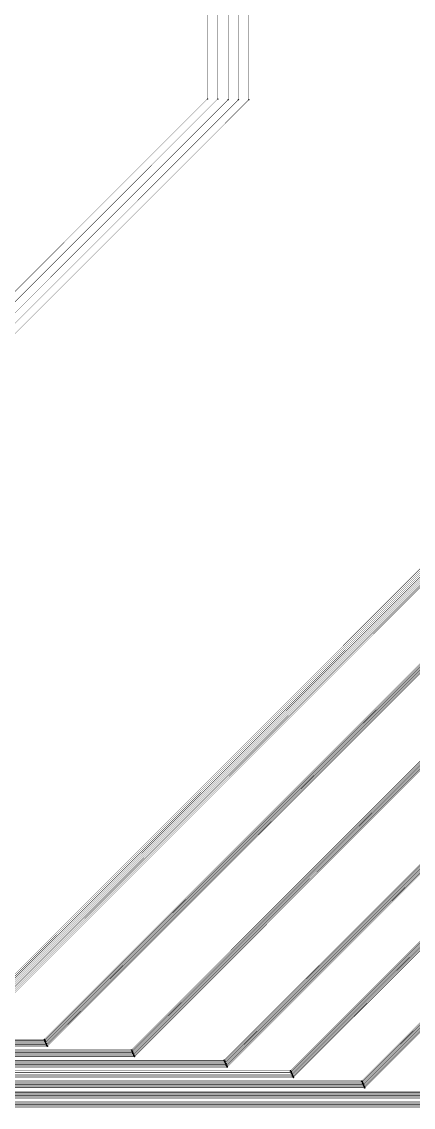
# Model space of a CAD drawing. Extents: x -22715 to 22715, y -22715 to 22715.
# Drawn here: x 7594 to 11369, y -3924 to 6535 of the extents above; entities that cross this region are included whole.
import ezdxf

# ---------------------------------------------------------------- set-up
doc = ezdxf.new("R2010")
doc.units = 0
doc.layers.add('L0D0_0', color=2, linetype='CONTINUOUS')

msp = doc.modelspace()

# ---------------------------------------------------------------- linework, layer by layer
at = {"layer": 'L0D0_0', "const_width": 3}
for points in [[(9485, 5791.5), (9485, 18215)], [(9585, 5785), (9585, 18285)], [(9385, 5791.5), (9385, 18115)], [(9685, 5785), (9685, 18185)], [(9785, 5785), (9785, 18085)], [(7000, -3170), (21670, 11500)], [(7012.5, -3177.5), (21490, 11300)], [(7025, -3185), (21310, 11100)], [(7037.5, -3192.5), (21130, 10900)], [(7050, -3200), (20950, 10700)], [(7062.5, -3207.5), (20770, 10500)], [(7075, -3215), (20590, 10300)], [(7087.5, -3222.5), (20410, 10100)], [(7100, -3230), (20230, 9900)], [(7112.5, -3237.5), (20050, 9700)], [(7812.5, -3270), (20582.5, 9500)], [(7815.6, -3277.5), (20393.1, 9300)], [(7818.7, -3285), (20203.7, 9100)], [(7821.8, -3292.5), (20014.3, 8900)], [(7824.9, -3300), (19824.9, 8700)], [(7828, -3307.5), (19635.5, 8500)], [(7831.1, -3315), (19446.1, 8300)], [(7834.3, -3322.5), (19256.8, 8100)], [(7837.4, -3330), (19067.4, 7900)], [(7840.5, -3337.5), (18878, 7700)], [(8652.5, -3370), (19522.5, 7500)], [(8655.6, -3377.5), (19333.1, 7300)], [(8658.7, -3385), (19143.7, 7100)], [(8661.8, -3392.5), (18954.3, 6900)], [(8664.9, -3400), (18764.9, 6700)], [(8668, -3407.5), (18575.5, 6500)], [(8671.1, -3415), (18386.1, 6300)], [(8674.3, -3422.5), (18196.8, 6100)], [(8677.4, -3430), (18007.4, 5900)], [(950, -2643.5), (9385, 5791.5)], [(950, -2743.5), (9485, 5791.5)], [(950, -3050), (9785, 5785)], [(950, -2950), (9685, 5785)], [(950, -2850), (9585, 5785)], [(8680.5, -3437.5), (17818, 5700)], [(9547.5, -3470), (18517.5, 5500)], [(9550.6, -3477.5), (18328.1, 5300)], [(9553.7, -3485), (18138.7, 5100)], [(9556.8, -3492.5), (17949.3, 4900)], [(9559.9, -3500), (17759.9, 4700)], [(9563, -3507.5), (17570.5, 4500)], [(9566.1, -3515), (17381.1, 4300)], [(9569.3, -3522.5), (17191.8, 4100)], [(9572.4, -3530), (17002.4, 3900)], [(9575.5, -3537.5), (16813, 3700)], [(10185, -3570), (17255, 3500)], [(10188.1, -3577.5), (17065.6, 3300)], [(10191.2, -3585), (16876.2, 3100)], [(10194.3, -3592.5), (16686.8, 2900)], [(10197.4, -3600), (16497.4, 2700)], [(10200.5, -3607.5), (16308, 2500)], [(10203.6, -3615), (16118.6, 2300)], [(10206.8, -3622.5), (15929.3, 2100)], [(10209.9, -3630), (15739.9, 1900)], [(10213, -3637.5), (15550.5, 1700)], [(10872.5, -3670), (16042.5, 1500)], [(10875.6, -3677.5), (15853.1, 1300)], [(10878.7, -3685), (15663.7, 1100)], [(10881.8, -3692.5), (15474.3, 900)], [(10884.9, -3700), (15284.9, 700)], [(10888, -3707.5), (15095.5, 500)], [(10891.1, -3715), (14906.1, 300)], [(10894.3, -3722.5), (14716.8, 100)], [(10897.4, -3730), (14527.4, -100)], [(10900.5, -3737.5), (14338, -300)], [(137.5, -3337.5), (7840.5, -3337.5)], [(230, -3330), (7837.4, -3330)], [(322.5, -3322.5), (7834.3, -3322.5)], [(415, -3315), (7831.1, -3315)], [(507.5, -3307.5), (7828, -3307.5)], [(600, -3300), (7824.9, -3300)], [(692.5, -3292.5), (7821.8, -3292.5)], [(785, -3285), (7818.7, -3285)], [(877.5, -3277.5), (7815.6, -3277.5)], [(970, -3270), (7812.5, -3270)], [(137.5, -3437.5), (8680.5, -3437.5)], [(230, -3430), (8677.4, -3430)], [(322.5, -3422.5), (8674.3, -3422.5)], [(415, -3415), (8671.1, -3415)], [(507.5, -3407.5), (8668, -3407.5)], [(600, -3400), (8664.9, -3400)], [(692.5, -3392.5), (8661.8, -3392.5)], [(785, -3385), (8658.7, -3385)], [(877.5, -3377.5), (8655.6, -3377.5)], [(970, -3370), (8652.5, -3370)], [(137.5, -3537.5), (9575.5, -3537.5)], [(230, -3530), (9572.4, -3530)], [(322.5, -3522.5), (9569.3, -3522.5)], [(415, -3515), (9566.1, -3515)], [(507.5, -3507.5), (9563, -3507.5)], [(600, -3500), (9559.9, -3500)], [(692.5, -3492.5), (9556.8, -3492.5)], [(785, -3485), (9553.7, -3485)], [(877.5, -3477.5), (9550.6, -3477.5)], [(970, -3470), (9547.5, -3470)], [(137.5, -3637.5), (10213, -3637.5)], [(230, -3630), (10209.9, -3630)], [(322.5, -3622.5), (10206.8, -3622.5)], [(415, -3615), (10203.6, -3615)], [(507.5, -3607.5), (10200.5, -3607.5)], [(600, -3600), (10197.4, -3600)], [(692.5, -3592.5), (10194.3, -3592.5)], [(785, -3585), (10191.2, -3585)], [(877.5, -3577.5), (10188.1, -3577.5)], [(970, -3570), (10185, -3570)], [(137.5, -3737.5), (10900.5, -3737.5)], [(230, -3730), (10897.4, -3730)], [(322.5, -3722.5), (10894.3, -3722.5)], [(415, -3715), (10891.1, -3715)], [(507.5, -3707.5), (10888, -3707.5)], [(600, -3700), (10884.9, -3700)], [(692.5, -3692.5), (10881.8, -3692.5)], [(785, -3685), (10878.7, -3685)], [(877.5, -3677.5), (10875.6, -3677.5)], [(970, -3670), (10872.5, -3670)], [(137.5, -3837.5), (11828, -3837.5)], [(230, -3830), (11824.9, -3830)], [(322.5, -3822.5), (11821.8, -3822.5)], [(415, -3815), (11818.6, -3815)], [(507.5, -3807.5), (11815.5, -3807.5)], [(600, -3800), (11812.4, -3800)], [(692.5, -3792.5), (11809.3, -3792.5)], [(785, -3785), (11806.2, -3785)], [(877.5, -3777.5), (11803.1, -3777.5)], [(970, -3770), (11800, -3770)], [(970, -3870), (11841.4, -3870)], [(322.5, -3922.5), (21877.5, -3922.5)], [(415, -3915), (11860.1, -3915)], [(507.5, -3907.5), (11857, -3907.5)], [(600, -3900), (11853.9, -3900)], [(692.5, -3892.5), (11850.7, -3892.5)], [(785, -3885), (11847.6, -3885)], [(877.5, -3877.5), (11844.5, -3877.5)]]:
    msp.add_lwpolyline(points, dxfattribs=at)
at = {"layer": 'L0D0_0'}
for points in [[(9385, 5789.8), (9383.6, 5790.7), (9383.6, 5792.3), (9385, 5793.2), (9386.5, 5792.3), (9386.5, 5790.7)], [(9385, 5789.8), (9383.6, 5790.7), (9383.6, 5792.3), (9385, 5793.2), (9386.5, 5792.3), (9386.5, 5790.7)], [(9485, 5789.8), (9483.6, 5790.7), (9483.6, 5792.3), (9485, 5793.2), (9486.5, 5792.3), (9486.5, 5790.7)], [(9485, 5789.8), (9483.6, 5790.7), (9483.6, 5792.3), (9485, 5793.2), (9486.5, 5792.3), (9486.5, 5790.7)], [(9585, 5783.3), (9583.6, 5784.2), (9583.6, 5785.8), (9585, 5786.7), (9586.5, 5785.8), (9586.5, 5784.2)], [(9585, 5783.3), (9583.6, 5784.2), (9583.6, 5785.8), (9585, 5786.7), (9586.5, 5785.8), (9586.5, 5784.2)], [(9685, 5783.3), (9683.6, 5784.2), (9683.6, 5785.8), (9685, 5786.7), (9686.5, 5785.8), (9686.5, 5784.2)], [(9685, 5783.3), (9683.6, 5784.2), (9683.6, 5785.8), (9685, 5786.7), (9686.5, 5785.8), (9686.5, 5784.2)], [(9785, 5783.3), (9783.6, 5784.2), (9783.6, 5785.8), (9785, 5786.7), (9786.5, 5785.8), (9786.5, 5784.2)], [(9785, 5783.3), (9783.6, 5784.2), (9783.6, 5785.8), (9785, 5786.7), (9786.5, 5785.8), (9786.5, 5784.2)], [(7812.5, -3271.7), (7811.1, -3270.8), (7811.1, -3269.2), (7812.5, -3268.3), (7814, -3269.2), (7814, -3270.8)], [(7812.5, -3271.7), (7811.1, -3270.8), (7811.1, -3269.2), (7812.5, -3268.3), (7814, -3269.2), (7814, -3270.8)], [(7815.6, -3279.2), (7814.2, -3278.3), (7814.2, -3276.7), (7815.6, -3275.8), (7817.1, -3276.7), (7817.1, -3278.3)], [(7815.6, -3279.2), (7814.2, -3278.3), (7814.2, -3276.7), (7815.6, -3275.8), (7817.1, -3276.7), (7817.1, -3278.3)], [(7818.7, -3286.7), (7817.3, -3285.8), (7817.3, -3284.2), (7818.7, -3283.3), (7820.2, -3284.2), (7820.2, -3285.8)], [(7818.7, -3286.7), (7817.3, -3285.8), (7817.3, -3284.2), (7818.7, -3283.3), (7820.2, -3284.2), (7820.2, -3285.8)], [(7821.8, -3294.2), (7820.4, -3293.3), (7820.4, -3291.7), (7821.8, -3290.8), (7823.3, -3291.7), (7823.3, -3293.3)], [(7821.8, -3294.2), (7820.4, -3293.3), (7820.4, -3291.7), (7821.8, -3290.8), (7823.3, -3291.7), (7823.3, -3293.3)], [(7824.9, -3301.7), (7823.5, -3300.8), (7823.5, -3299.2), (7824.9, -3298.3), (7826.4, -3299.2), (7826.4, -3300.8)], [(7824.9, -3301.7), (7823.5, -3300.8), (7823.5, -3299.2), (7824.9, -3298.3), (7826.4, -3299.2), (7826.4, -3300.8)], [(7828, -3309.2), (7826.6, -3308.3), (7826.6, -3306.7), (7828, -3305.8), (7829.5, -3306.7), (7829.5, -3308.3)], [(7828, -3309.2), (7826.6, -3308.3), (7826.6, -3306.7), (7828, -3305.8), (7829.5, -3306.7), (7829.5, -3308.3)], [(7831.1, -3316.7), (7829.7, -3315.8), (7829.7, -3314.2), (7831.1, -3313.3), (7832.6, -3314.2), (7832.6, -3315.8)], [(7831.1, -3316.7), (7829.7, -3315.8), (7829.7, -3314.2), (7831.1, -3313.3), (7832.6, -3314.2), (7832.6, -3315.8)], [(7834.3, -3324.2), (7832.8, -3323.3), (7832.8, -3321.7), (7834.3, -3320.8), (7835.7, -3321.7), (7835.7, -3323.3)], [(7834.3, -3324.2), (7832.8, -3323.3), (7832.8, -3321.7), (7834.3, -3320.8), (7835.7, -3321.7), (7835.7, -3323.3)], [(7837.4, -3331.7), (7835.9, -3330.8), (7835.9, -3329.2), (7837.4, -3328.3), (7838.8, -3329.2), (7838.8, -3330.8)], [(7837.4, -3331.7), (7835.9, -3330.8), (7835.9, -3329.2), (7837.4, -3328.3), (7838.8, -3329.2), (7838.8, -3330.8)], [(7840.5, -3339.2), (7839, -3338.3), (7839, -3336.7), (7840.5, -3335.8), (7841.9, -3336.7), (7841.9, -3338.3)], [(7840.5, -3339.2), (7839, -3338.3), (7839, -3336.7), (7840.5, -3335.8), (7841.9, -3336.7), (7841.9, -3338.3)], [(8652.5, -3371.7), (8651.1, -3370.8), (8651.1, -3369.2), (8652.5, -3368.3), (8654, -3369.2), (8654, -3370.8)], [(8652.5, -3371.7), (8651.1, -3370.8), (8651.1, -3369.2), (8652.5, -3368.3), (8654, -3369.2), (8654, -3370.8)], [(8655.6, -3379.2), (8654.2, -3378.3), (8654.2, -3376.7), (8655.6, -3375.8), (8657.1, -3376.7), (8657.1, -3378.3)], [(8655.6, -3379.2), (8654.2, -3378.3), (8654.2, -3376.7), (8655.6, -3375.8), (8657.1, -3376.7), (8657.1, -3378.3)], [(8658.7, -3386.7), (8657.3, -3385.8), (8657.3, -3384.2), (8658.7, -3383.3), (8660.2, -3384.2), (8660.2, -3385.8)], [(8658.7, -3386.7), (8657.3, -3385.8), (8657.3, -3384.2), (8658.7, -3383.3), (8660.2, -3384.2), (8660.2, -3385.8)], [(8661.8, -3394.2), (8660.4, -3393.3), (8660.4, -3391.7), (8661.8, -3390.8), (8663.3, -3391.7), (8663.3, -3393.3)], [(8661.8, -3394.2), (8660.4, -3393.3), (8660.4, -3391.7), (8661.8, -3390.8), (8663.3, -3391.7), (8663.3, -3393.3)], [(8664.9, -3401.7), (8663.5, -3400.8), (8663.5, -3399.2), (8664.9, -3398.3), (8666.4, -3399.2), (8666.4, -3400.8)], [(8664.9, -3401.7), (8663.5, -3400.8), (8663.5, -3399.2), (8664.9, -3398.3), (8666.4, -3399.2), (8666.4, -3400.8)], [(8668, -3409.2), (8666.6, -3408.3), (8666.6, -3406.7), (8668, -3405.8), (8669.5, -3406.7), (8669.5, -3408.3)], [(8668, -3409.2), (8666.6, -3408.3), (8666.6, -3406.7), (8668, -3405.8), (8669.5, -3406.7), (8669.5, -3408.3)], [(8671.1, -3416.7), (8669.7, -3415.8), (8669.7, -3414.2), (8671.1, -3413.3), (8672.6, -3414.2), (8672.6, -3415.8)], [(8671.1, -3416.7), (8669.7, -3415.8), (8669.7, -3414.2), (8671.1, -3413.3), (8672.6, -3414.2), (8672.6, -3415.8)], [(8674.3, -3424.2), (8672.8, -3423.3), (8672.8, -3421.7), (8674.3, -3420.8), (8675.7, -3421.7), (8675.7, -3423.3)], [(8674.3, -3424.2), (8672.8, -3423.3), (8672.8, -3421.7), (8674.3, -3420.8), (8675.7, -3421.7), (8675.7, -3423.3)], [(8677.4, -3431.7), (8675.9, -3430.8), (8675.9, -3429.2), (8677.4, -3428.3), (8678.8, -3429.2), (8678.8, -3430.8)], [(8677.4, -3431.7), (8675.9, -3430.8), (8675.9, -3429.2), (8677.4, -3428.3), (8678.8, -3429.2), (8678.8, -3430.8)], [(8680.5, -3439.2), (8679, -3438.3), (8679, -3436.7), (8680.5, -3435.8), (8681.9, -3436.7), (8681.9, -3438.3)], [(8680.5, -3439.2), (8679, -3438.3), (8679, -3436.7), (8680.5, -3435.8), (8681.9, -3436.7), (8681.9, -3438.3)], [(9547.5, -3471.7), (9546.1, -3470.8), (9546.1, -3469.2), (9547.5, -3468.3), (9549, -3469.2), (9549, -3470.8)], [(9547.5, -3471.7), (9546.1, -3470.8), (9546.1, -3469.2), (9547.5, -3468.3), (9549, -3469.2), (9549, -3470.8)], [(9550.6, -3479.2), (9549.2, -3478.3), (9549.2, -3476.7), (9550.6, -3475.8), (9552.1, -3476.7), (9552.1, -3478.3)], [(9550.6, -3479.2), (9549.2, -3478.3), (9549.2, -3476.7), (9550.6, -3475.8), (9552.1, -3476.7), (9552.1, -3478.3)], [(9553.7, -3486.7), (9552.3, -3485.8), (9552.3, -3484.2), (9553.7, -3483.3), (9555.2, -3484.2), (9555.2, -3485.8)], [(9553.7, -3486.7), (9552.3, -3485.8), (9552.3, -3484.2), (9553.7, -3483.3), (9555.2, -3484.2), (9555.2, -3485.8)], [(9556.8, -3494.2), (9555.4, -3493.3), (9555.4, -3491.7), (9556.8, -3490.8), (9558.3, -3491.7), (9558.3, -3493.3)], [(9556.8, -3494.2), (9555.4, -3493.3), (9555.4, -3491.7), (9556.8, -3490.8), (9558.3, -3491.7), (9558.3, -3493.3)], [(9559.9, -3501.7), (9558.5, -3500.8), (9558.5, -3499.2), (9559.9, -3498.3), (9561.4, -3499.2), (9561.4, -3500.8)], [(9559.9, -3501.7), (9558.5, -3500.8), (9558.5, -3499.2), (9559.9, -3498.3), (9561.4, -3499.2), (9561.4, -3500.8)], [(9563, -3509.2), (9561.6, -3508.3), (9561.6, -3506.7), (9563, -3505.8), (9564.5, -3506.7), (9564.5, -3508.3)], [(9563, -3509.2), (9561.6, -3508.3), (9561.6, -3506.7), (9563, -3505.8), (9564.5, -3506.7), (9564.5, -3508.3)], [(9566.1, -3516.7), (9564.7, -3515.8), (9564.7, -3514.2), (9566.1, -3513.3), (9567.6, -3514.2), (9567.6, -3515.8)], [(9566.1, -3516.7), (9564.7, -3515.8), (9564.7, -3514.2), (9566.1, -3513.3), (9567.6, -3514.2), (9567.6, -3515.8)], [(9569.3, -3524.2), (9567.8, -3523.3), (9567.8, -3521.7), (9569.3, -3520.8), (9570.7, -3521.7), (9570.7, -3523.3)], [(9569.3, -3524.2), (9567.8, -3523.3), (9567.8, -3521.7), (9569.3, -3520.8), (9570.7, -3521.7), (9570.7, -3523.3)], [(9572.4, -3531.7), (9570.9, -3530.8), (9570.9, -3529.2), (9572.4, -3528.3), (9573.8, -3529.2), (9573.8, -3530.8)], [(9572.4, -3531.7), (9570.9, -3530.8), (9570.9, -3529.2), (9572.4, -3528.3), (9573.8, -3529.2), (9573.8, -3530.8)], [(9575.5, -3539.2), (9574, -3538.3), (9574, -3536.7), (9575.5, -3535.8), (9576.9, -3536.7), (9576.9, -3538.3)], [(9575.5, -3539.2), (9574, -3538.3), (9574, -3536.7), (9575.5, -3535.8), (9576.9, -3536.7), (9576.9, -3538.3)], [(10185, -3571.7), (10183.6, -3570.8), (10183.6, -3569.2), (10185, -3568.3), (10186.5, -3569.2), (10186.5, -3570.8)], [(10185, -3571.7), (10183.6, -3570.8), (10183.6, -3569.2), (10185, -3568.3), (10186.5, -3569.2), (10186.5, -3570.8)], [(10188.1, -3579.2), (10186.7, -3578.3), (10186.7, -3576.7), (10188.1, -3575.8), (10189.6, -3576.7), (10189.6, -3578.3)], [(10188.1, -3579.2), (10186.7, -3578.3), (10186.7, -3576.7), (10188.1, -3575.8), (10189.6, -3576.7), (10189.6, -3578.3)], [(10191.2, -3586.7), (10189.8, -3585.8), (10189.8, -3584.2), (10191.2, -3583.3), (10192.7, -3584.2), (10192.7, -3585.8)], [(10191.2, -3586.7), (10189.8, -3585.8), (10189.8, -3584.2), (10191.2, -3583.3), (10192.7, -3584.2), (10192.7, -3585.8)], [(10194.3, -3594.2), (10192.9, -3593.3), (10192.9, -3591.7), (10194.3, -3590.8), (10195.8, -3591.7), (10195.8, -3593.3)], [(10194.3, -3594.2), (10192.9, -3593.3), (10192.9, -3591.7), (10194.3, -3590.8), (10195.8, -3591.7), (10195.8, -3593.3)], [(10197.4, -3601.7), (10196, -3600.8), (10196, -3599.2), (10197.4, -3598.3), (10198.9, -3599.2), (10198.9, -3600.8)], [(10197.4, -3601.7), (10196, -3600.8), (10196, -3599.2), (10197.4, -3598.3), (10198.9, -3599.2), (10198.9, -3600.8)], [(10200.5, -3609.2), (10199.1, -3608.3), (10199.1, -3606.7), (10200.5, -3605.8), (10202, -3606.7), (10202, -3608.3)], [(10200.5, -3609.2), (10199.1, -3608.3), (10199.1, -3606.7), (10200.5, -3605.8), (10202, -3606.7), (10202, -3608.3)], [(10203.6, -3616.7), (10202.2, -3615.8), (10202.2, -3614.2), (10203.6, -3613.3), (10205.1, -3614.2), (10205.1, -3615.8)], [(10203.6, -3616.7), (10202.2, -3615.8), (10202.2, -3614.2), (10203.6, -3613.3), (10205.1, -3614.2), (10205.1, -3615.8)], [(10206.8, -3624.2), (10205.3, -3623.3), (10205.3, -3621.7), (10206.8, -3620.8), (10208.2, -3621.7), (10208.2, -3623.3)], [(10206.8, -3624.2), (10205.3, -3623.3), (10205.3, -3621.7), (10206.8, -3620.8), (10208.2, -3621.7), (10208.2, -3623.3)], [(10209.9, -3631.7), (10208.4, -3630.8), (10208.4, -3629.2), (10209.9, -3628.3), (10211.3, -3629.2), (10211.3, -3630.8)], [(10209.9, -3631.7), (10208.4, -3630.8), (10208.4, -3629.2), (10209.9, -3628.3), (10211.3, -3629.2), (10211.3, -3630.8)], [(10213, -3639.2), (10211.5, -3638.3), (10211.5, -3636.7), (10213, -3635.8), (10214.4, -3636.7), (10214.4, -3638.3)], [(10213, -3639.2), (10211.5, -3638.3), (10211.5, -3636.7), (10213, -3635.8), (10214.4, -3636.7), (10214.4, -3638.3)], [(10872.5, -3671.7), (10871.1, -3670.8), (10871.1, -3669.2), (10872.5, -3668.3), (10874, -3669.2), (10874, -3670.8)], [(10872.5, -3671.7), (10871.1, -3670.8), (10871.1, -3669.2), (10872.5, -3668.3), (10874, -3669.2), (10874, -3670.8)], [(10875.6, -3679.2), (10874.2, -3678.3), (10874.2, -3676.7), (10875.6, -3675.8), (10877.1, -3676.7), (10877.1, -3678.3)], [(10875.6, -3679.2), (10874.2, -3678.3), (10874.2, -3676.7), (10875.6, -3675.8), (10877.1, -3676.7), (10877.1, -3678.3)], [(10878.7, -3686.7), (10877.3, -3685.8), (10877.3, -3684.2), (10878.7, -3683.3), (10880.2, -3684.2), (10880.2, -3685.8)], [(10878.7, -3686.7), (10877.3, -3685.8), (10877.3, -3684.2), (10878.7, -3683.3), (10880.2, -3684.2), (10880.2, -3685.8)], [(10881.8, -3694.2), (10880.4, -3693.3), (10880.4, -3691.7), (10881.8, -3690.8), (10883.3, -3691.7), (10883.3, -3693.3)], [(10881.8, -3694.2), (10880.4, -3693.3), (10880.4, -3691.7), (10881.8, -3690.8), (10883.3, -3691.7), (10883.3, -3693.3)], [(10884.9, -3701.7), (10883.5, -3700.8), (10883.5, -3699.2), (10884.9, -3698.3), (10886.4, -3699.2), (10886.4, -3700.8)], [(10884.9, -3701.7), (10883.5, -3700.8), (10883.5, -3699.2), (10884.9, -3698.3), (10886.4, -3699.2), (10886.4, -3700.8)], [(10888, -3709.2), (10886.6, -3708.3), (10886.6, -3706.7), (10888, -3705.8), (10889.5, -3706.7), (10889.5, -3708.3)], [(10888, -3709.2), (10886.6, -3708.3), (10886.6, -3706.7), (10888, -3705.8), (10889.5, -3706.7), (10889.5, -3708.3)], [(10891.1, -3716.7), (10889.7, -3715.8), (10889.7, -3714.2), (10891.1, -3713.3), (10892.6, -3714.2), (10892.6, -3715.8)], [(10891.1, -3716.7), (10889.7, -3715.8), (10889.7, -3714.2), (10891.1, -3713.3), (10892.6, -3714.2), (10892.6, -3715.8)], [(10894.3, -3724.2), (10892.8, -3723.3), (10892.8, -3721.7), (10894.3, -3720.8), (10895.7, -3721.7), (10895.7, -3723.3)], [(10894.3, -3724.2), (10892.8, -3723.3), (10892.8, -3721.7), (10894.3, -3720.8), (10895.7, -3721.7), (10895.7, -3723.3)], [(10897.4, -3731.7), (10895.9, -3730.8), (10895.9, -3729.2), (10897.4, -3728.3), (10898.8, -3729.2), (10898.8, -3730.8)], [(10897.4, -3731.7), (10895.9, -3730.8), (10895.9, -3729.2), (10897.4, -3728.3), (10898.8, -3729.2), (10898.8, -3730.8)], [(10900.5, -3739.2), (10899, -3738.3), (10899, -3736.7), (10900.5, -3735.8), (10901.9, -3736.7), (10901.9, -3738.3)], [(10900.5, -3739.2), (10899, -3738.3), (10899, -3736.7), (10900.5, -3735.8), (10901.9, -3736.7), (10901.9, -3738.3)]]:
    msp.add_lwpolyline(points, close=True, dxfattribs=at)

doc.saveas('drawing.dxf')
